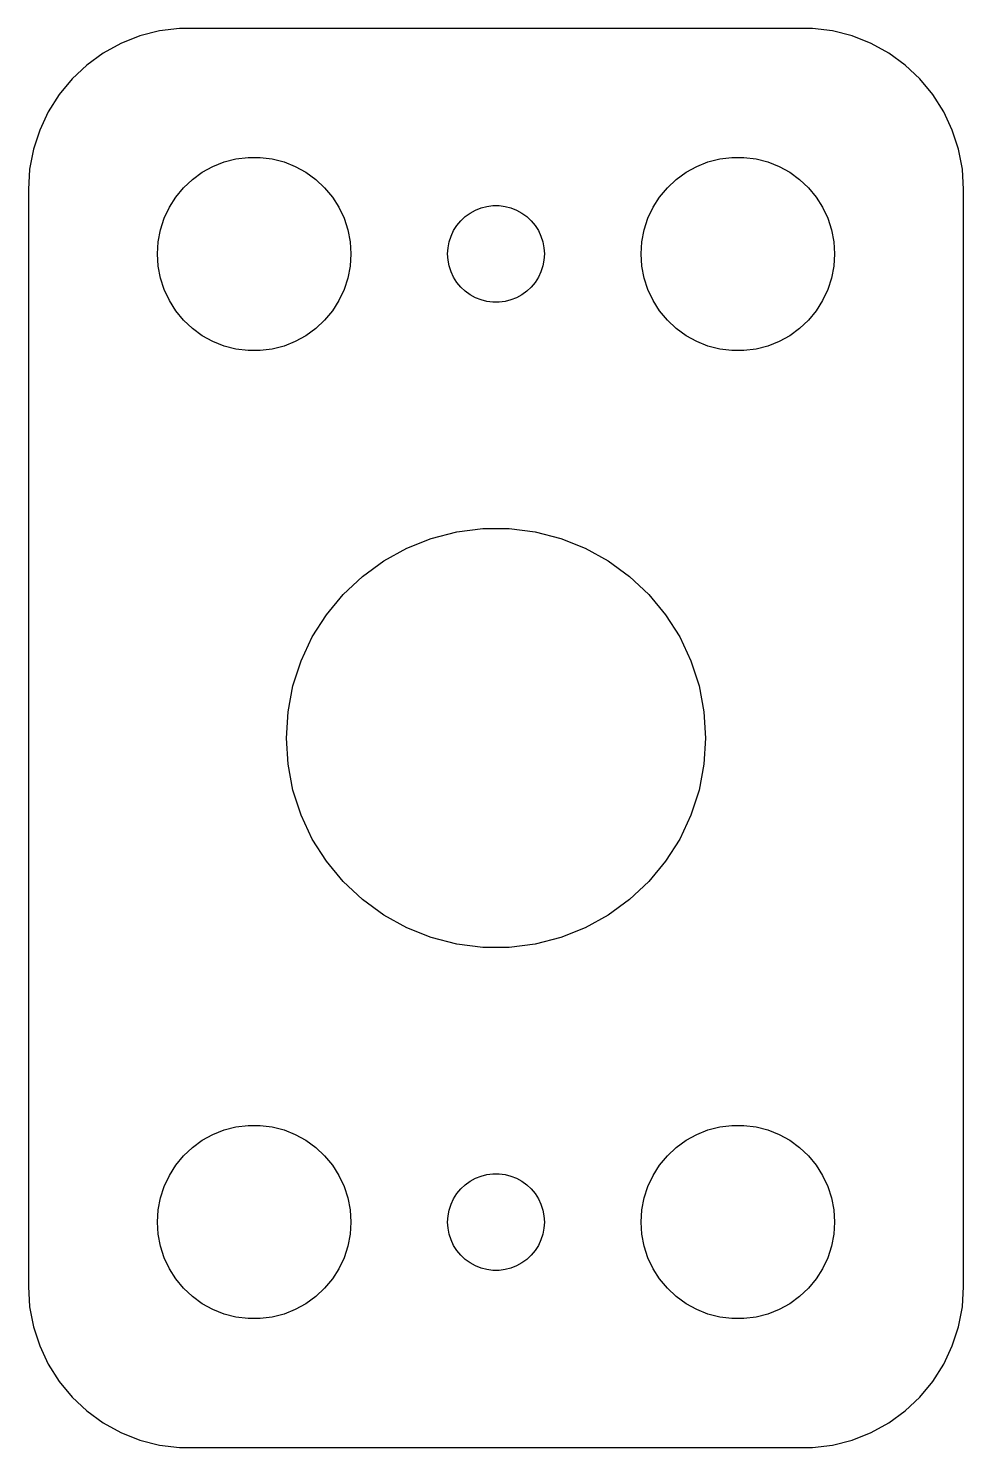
# Model space of a CAD drawing. Header units: metres. Extents: x -14.5 to 14.5, y 32 to 76.
import ezdxf

# ---------------------------------------------------------------- set-up
doc = ezdxf.new("R2010")
doc.units = ezdxf.units.M

msp = doc.modelspace()

# ---------------------------------------------------------------- linework, layer by layer
for p, q in [((-11.0451, 75.7553), (-11.6289, 75.5241)), ((-10.4369, 75.9114), (-11.0451, 75.7553)), ((-9.81395, 75.9901), (-10.4369, 75.9114)), ((9.81395, 75.9901), (-9.81395, 75.9901)), ((10.4369, 75.9114), (9.81395, 75.9901)), ((11.0451, 75.7553), (10.4369, 75.9114)), ((11.6289, 75.5241), (11.0451, 75.7553)), ((-12.1791, 75.2216), (-12.6871, 74.8526)), ((-11.6289, 75.5241), (-12.1791, 75.2216)), ((12.1791, 75.2216), (11.6289, 75.5241)), ((12.6871, 74.8526), (12.1791, 75.2216)), ((-12.6871, 74.8526), (-13.1448, 74.4227)), ((13.1448, 74.4227), (12.6871, 74.8526)), ((-13.1448, 74.4227), (-13.5451, 73.9389)), ((13.5451, 73.9389), (13.1448, 74.4227)), ((-13.5451, 73.9389), (-13.8815, 73.4088)), ((13.8815, 73.4088), (13.5451, 73.9389)), ((-13.8815, 73.4088), (-14.1489, 72.8406)), ((14.1489, 72.8406), (13.8815, 73.4088)), ((-14.1489, 72.8406), (-14.3429, 72.2434)), ((14.3429, 72.2434), (14.1489, 72.8406)), ((-14.3429, 72.2434), (-14.4606, 71.6267)), ((14.4606, 71.6267), (14.3429, 72.2434)), ((-9.10747, 71.533), (-8.77733, 71.7145)), ((-8.77733, 71.7145), (-8.42705, 71.8532)), ((-8.42705, 71.8532), (-8.06213, 71.9469)), ((-8.06213, 71.9469), (-7.68837, 71.9941)), ((-7.68837, 71.9941), (-7.31161, 71.9941)), ((-7.31161, 71.9941), (-6.93785, 71.9469)), ((-6.93785, 71.9469), (-6.57294, 71.8532)), ((-6.57294, 71.8532), (-6.22266, 71.7145)), ((-6.22266, 71.7145), (-5.89252, 71.533)), ((5.89252, 71.533), (6.22266, 71.7145)), ((6.22266, 71.7145), (6.57294, 71.8532)), ((6.57294, 71.8532), (6.93785, 71.9469)), ((6.93785, 71.9469), (7.31161, 71.9941)), ((7.31161, 71.9941), (7.68837, 71.9941)), ((7.68837, 71.9941), (8.06213, 71.9469)), ((8.06213, 71.9469), (8.42705, 71.8532)), ((8.42705, 71.8532), (8.77733, 71.7145)), ((8.77733, 71.7145), (9.10747, 71.533)), ((-14.4606, 71.6267), (-14.5, 71)), ((-9.6869, 71.0536), (-9.41226, 71.3115)), ((-9.41226, 71.3115), (-9.10747, 71.533)), ((-5.89252, 71.533), (-5.58772, 71.3115)), ((-5.58772, 71.3115), (-5.31308, 71.0536)), ((5.31308, 71.0536), (5.58772, 71.3115)), ((5.58772, 71.3115), (5.89252, 71.533)), ((9.10747, 71.533), (9.41226, 71.3115)), ((9.41226, 71.3115), (9.6869, 71.0536)), ((14.5, 71), (14.4606, 71.6267)), ((-14.5, 71), (-14.5, 37)), ((-9.92705, 70.7634), (-9.6869, 71.0536)), ((-5.31308, 71.0536), (-5.07294, 70.7634)), ((5.07294, 70.7634), (5.31308, 71.0536)), ((9.6869, 71.0536), (9.92705, 70.7634)), ((14.5, 37), (14.5, 71)), ((-10.2893, 70.1044), (-10.1289, 70.4453)), ((-10.1289, 70.4453), (-9.92705, 70.7634)), ((-5.07294, 70.7634), (-4.87108, 70.4453)), ((-4.87108, 70.4453), (-4.71066, 70.1044)), ((-0.638657, 70.3572), (-0.463516, 70.4266)), ((-0.463516, 70.4266), (-0.281067, 70.4734)), ((-0.281067, 70.4734), (-0.094177, 70.497)), ((-0.094177, 70.497), (0.094177, 70.497)), ((0.094177, 70.497), (0.281067, 70.4734)), ((0.281067, 70.4734), (0.463516, 70.4266)), ((0.463516, 70.4266), (0.638657, 70.3572)), ((4.71066, 70.1044), (4.87108, 70.4453)), ((4.87108, 70.4453), (5.07294, 70.7634)), ((9.92705, 70.7634), (10.1289, 70.4453)), ((10.1289, 70.4453), (10.2893, 70.1044)), ((-10.4057, 69.7461), (-10.2893, 70.1044)), ((-4.71066, 70.1044), (-4.59424, 69.7461)), ((-1.21352, 69.8817), (-1.09344, 70.0268)), ((-1.09344, 70.0268), (-0.956131, 70.1558)), ((-0.956131, 70.1558), (-0.803726, 70.2665)), ((-0.803726, 70.2665), (-0.638657, 70.3572)), ((0.638657, 70.3572), (0.803726, 70.2665)), ((0.803726, 70.2665), (0.956131, 70.1558)), ((0.956131, 70.1558), (1.09344, 70.0268)), ((1.09344, 70.0268), (1.21352, 69.8817)), ((4.59424, 69.7461), (4.71066, 70.1044)), ((10.2893, 70.1044), (10.4057, 69.7461)), ((-10.4763, 69.376), (-10.4057, 69.7461)), ((-4.59424, 69.7461), (-4.52365, 69.376)), ((-1.45287, 69.373), (-1.39465, 69.5522)), ((-1.39465, 69.5522), (-1.31445, 69.7226)), ((-1.31445, 69.7226), (-1.21352, 69.8817)), ((1.21352, 69.8817), (1.31445, 69.7226)), ((1.31445, 69.7226), (1.39465, 69.5522)), ((1.39465, 69.5522), (1.45287, 69.373)), ((4.52365, 69.376), (4.59424, 69.7461)), ((10.4057, 69.7461), (10.4763, 69.376)), ((-10.5, 69), (-10.4763, 69.376)), ((-4.52365, 69.376), (-4.5, 69)), ((-1.5, 69), (-1.48816, 69.188)), ((-1.48816, 69.188), (-1.45287, 69.373)), ((1.45287, 69.373), (1.48816, 69.188)), ((1.48816, 69.188), (1.5, 69)), ((4.5, 69), (4.52365, 69.376)), ((10.4763, 69.376), (10.5, 69)), ((-10.4763, 68.624), (-10.5, 69)), ((-10.4057, 68.2539), (-10.4763, 68.624)), ((-4.52365, 68.624), (-4.59424, 68.2539)), ((-4.5, 69), (-4.52365, 68.624)), ((-1.48816, 68.812), (-1.5, 69)), ((-1.45287, 68.627), (-1.48816, 68.812)), ((-1.39465, 68.4478), (-1.45287, 68.627)), ((1.45287, 68.627), (1.39465, 68.4478)), ((1.48816, 68.812), (1.45287, 68.627)), ((1.5, 69), (1.48816, 68.812)), ((4.52365, 68.624), (4.5, 69)), ((4.59424, 68.2539), (4.52365, 68.624)), ((10.4763, 68.624), (10.4057, 68.2539)), ((10.5, 69), (10.4763, 68.624)), ((-10.2893, 67.8956), (-10.4057, 68.2539)), ((-4.59424, 68.2539), (-4.71066, 67.8956)), ((-1.31445, 68.2774), (-1.39465, 68.4478)), ((-1.21352, 68.1183), (-1.31445, 68.2774)), ((1.31445, 68.2774), (1.21352, 68.1183)), ((1.39465, 68.4478), (1.31445, 68.2774)), ((4.71066, 67.8956), (4.59424, 68.2539)), ((10.4057, 68.2539), (10.2893, 67.8956)), ((-10.1289, 67.5547), (-10.2893, 67.8956)), ((-4.71066, 67.8956), (-4.87108, 67.5547)), ((-1.09344, 67.9732), (-1.21352, 68.1183)), ((-0.956131, 67.8442), (-1.09344, 67.9732)), ((-0.803726, 67.7335), (-0.956131, 67.8442)), ((-0.638657, 67.6427), (-0.803726, 67.7335)), ((0.803726, 67.7335), (0.638657, 67.6427)), ((0.956131, 67.8442), (0.803726, 67.7335)), ((1.09344, 67.9732), (0.956131, 67.8442)), ((1.21352, 68.1183), (1.09344, 67.9732)), ((4.87108, 67.5547), (4.71066, 67.8956)), ((10.2893, 67.8956), (10.1289, 67.5547)), ((-9.92705, 67.2366), (-10.1289, 67.5547)), ((-4.87108, 67.5547), (-5.07294, 67.2366)), ((-0.463516, 67.5734), (-0.638657, 67.6427)), ((-0.281067, 67.5266), (-0.463516, 67.5734)), ((-0.094177, 67.5029), (-0.281067, 67.5266)), ((0.094177, 67.5029), (-0.094177, 67.5029)), ((0.281067, 67.5266), (0.094177, 67.5029)), ((0.463516, 67.5734), (0.281067, 67.5266)), ((0.638657, 67.6427), (0.463516, 67.5734)), ((5.07294, 67.2366), (4.87108, 67.5547)), ((10.1289, 67.5547), (9.92705, 67.2366)), ((-9.6869, 66.9464), (-9.92705, 67.2366)), ((-9.41226, 66.6884), (-9.6869, 66.9464)), ((-5.31308, 66.9464), (-5.58772, 66.6884)), ((-5.07294, 67.2366), (-5.31308, 66.9464)), ((5.31308, 66.9464), (5.07294, 67.2366)), ((5.58772, 66.6884), (5.31308, 66.9464)), ((9.6869, 66.9464), (9.41226, 66.6884)), ((9.92705, 67.2366), (9.6869, 66.9464)), ((-9.10747, 66.467), (-9.41226, 66.6884)), ((-8.77733, 66.2855), (-9.10747, 66.467)), ((-5.89252, 66.467), (-6.22266, 66.2855)), ((-5.58772, 66.6884), (-5.89252, 66.467)), ((5.89252, 66.467), (5.58772, 66.6884)), ((6.22266, 66.2855), (5.89252, 66.467)), ((9.10747, 66.467), (8.77733, 66.2855)), ((9.41226, 66.6884), (9.10747, 66.467)), ((-8.42705, 66.1468), (-8.77733, 66.2855)), ((-8.06213, 66.0531), (-8.42705, 66.1468)), ((-7.68837, 66.0059), (-8.06213, 66.0531)), ((-7.31161, 66.0059), (-7.68837, 66.0059)), ((-6.93785, 66.0531), (-7.31161, 66.0059)), ((-6.57294, 66.1468), (-6.93785, 66.0531)), ((-6.22266, 66.2855), (-6.57294, 66.1468)), ((6.57294, 66.1468), (6.22266, 66.2855)), ((6.93785, 66.0531), (6.57294, 66.1468)), ((7.31161, 66.0059), (6.93785, 66.0531)), ((7.68837, 66.0059), (7.31161, 66.0059)), ((8.06213, 66.0531), (7.68837, 66.0059)), ((8.42705, 66.1468), (8.06213, 66.0531)), ((8.77733, 66.2855), (8.42705, 66.1468)), ((-2.00861, 60.1819), (-1.21797, 60.3849)), ((-1.21797, 60.3849), (-0.408127, 60.4872)), ((-0.408127, 60.4872), (0.408127, 60.4872)), ((0.408127, 60.4872), (1.21797, 60.3849)), ((1.21797, 60.3849), (2.00861, 60.1819)), ((-3.48286, 59.4881), (-2.76756, 59.8814)), ((-2.76756, 59.8814), (-2.00861, 60.1819)), ((2.00861, 60.1819), (2.76756, 59.8814)), ((2.76756, 59.8814), (3.48286, 59.4881)), ((-4.14325, 59.0083), (-3.48286, 59.4881)), ((3.48286, 59.4881), (4.14325, 59.0083)), ((-4.73828, 58.4496), (-4.14325, 59.0083)), ((4.14325, 59.0083), (4.73828, 58.4496)), ((-5.25861, 57.8206), (-4.73828, 58.4496)), ((4.73828, 58.4496), (5.25861, 57.8206)), ((-5.69598, 57.1314), (-5.25861, 57.8206)), ((5.25861, 57.8206), (5.69598, 57.1314)), ((-6.04353, 56.3928), (-5.69598, 57.1314)), ((5.69598, 57.1314), (6.04353, 56.3928)), ((-6.29578, 55.6165), (-6.04353, 56.3928)), ((6.04353, 56.3928), (6.29578, 55.6165)), ((-6.44873, 54.8147), (-6.29578, 55.6165)), ((6.29578, 55.6165), (6.44873, 54.8147)), ((-6.5, 54), (-6.44873, 54.8147)), ((6.44873, 54.8147), (6.5, 54)), ((-6.44873, 53.1853), (-6.5, 54)), ((6.5, 54), (6.44873, 53.1853)), ((-6.29578, 52.3835), (-6.44873, 53.1853)), ((6.44873, 53.1853), (6.29578, 52.3835)), ((-6.04353, 51.6072), (-6.29578, 52.3835)), ((6.29578, 52.3835), (6.04353, 51.6072)), ((-5.69598, 50.8686), (-6.04353, 51.6072)), ((6.04353, 51.6072), (5.69598, 50.8686)), ((-5.25861, 50.1794), (-5.69598, 50.8686)), ((5.69598, 50.8686), (5.25861, 50.1794)), ((-4.73828, 49.5504), (-5.25861, 50.1794)), ((5.25861, 50.1794), (4.73828, 49.5504)), ((-4.14325, 48.9917), (-4.73828, 49.5504)), ((4.73828, 49.5504), (4.14325, 48.9917)), ((-3.48286, 48.5119), (-4.14325, 48.9917)), ((4.14325, 48.9917), (3.48286, 48.5119)), ((-2.76756, 48.1186), (-3.48286, 48.5119)), ((3.48286, 48.5119), (2.76756, 48.1186)), ((-2.00861, 47.8181), (-2.76756, 48.1186)), ((2.76756, 48.1186), (2.00861, 47.8181)), ((-1.21797, 47.6151), (-2.00861, 47.8181)), ((-0.408127, 47.5128), (-1.21797, 47.6151)), ((0.408127, 47.5128), (-0.408127, 47.5128)), ((1.21797, 47.6151), (0.408127, 47.5128)), ((2.00861, 47.8181), (1.21797, 47.6151)), ((-8.77733, 41.7145), (-8.42705, 41.8532)), ((-8.42705, 41.8532), (-8.06213, 41.9469)), ((-8.06213, 41.9469), (-7.68837, 41.9941)), ((-7.68837, 41.9941), (-7.31161, 41.9941)), ((-7.31161, 41.9941), (-6.93785, 41.9469)), ((-6.93785, 41.9469), (-6.57294, 41.8532)), ((-6.57294, 41.8532), (-6.22266, 41.7145)), ((6.22266, 41.7145), (6.57294, 41.8532)), ((6.57294, 41.8532), (6.93785, 41.9469)), ((6.93785, 41.9469), (7.31161, 41.9941)), ((7.31161, 41.9941), (7.68837, 41.9941)), ((7.68837, 41.9941), (8.06213, 41.9469)), ((8.06213, 41.9469), (8.42705, 41.8532)), ((8.42705, 41.8532), (8.77733, 41.7145)), ((-9.41226, 41.3116), (-9.10747, 41.533)), ((-9.10747, 41.533), (-8.77733, 41.7145)), ((-6.22266, 41.7145), (-5.89252, 41.533)), ((-5.89252, 41.533), (-5.58772, 41.3116)), ((5.58772, 41.3116), (5.89252, 41.533)), ((5.89252, 41.533), (6.22266, 41.7145)), ((8.77733, 41.7145), (9.10747, 41.533)), ((9.10747, 41.533), (9.41226, 41.3116)), ((-9.92705, 40.7634), (-9.6869, 41.0536)), ((-9.6869, 41.0536), (-9.41226, 41.3116)), ((-5.58772, 41.3116), (-5.31308, 41.0536)), ((-5.31308, 41.0536), (-5.07294, 40.7634)), ((5.07294, 40.7634), (5.31308, 41.0536)), ((5.31308, 41.0536), (5.58772, 41.3116)), ((9.41226, 41.3116), (9.6869, 41.0536)), ((9.6869, 41.0536), (9.92705, 40.7634)), ((-10.1289, 40.4453), (-9.92705, 40.7634)), ((-5.07294, 40.7634), (-4.87108, 40.4453)), ((-0.463516, 40.4266), (-0.281067, 40.4734)), ((-0.281067, 40.4734), (-0.094177, 40.4971)), ((-0.094177, 40.4971), (0.094177, 40.4971)), ((0.094177, 40.4971), (0.281067, 40.4734)), ((0.281067, 40.4734), (0.463516, 40.4266)), ((4.87108, 40.4453), (5.07294, 40.7634)), ((9.92705, 40.7634), (10.1289, 40.4453)), ((-10.4057, 39.7461), (-10.2893, 40.1044)), ((-10.2893, 40.1044), (-10.1289, 40.4453)), ((-4.87108, 40.4453), (-4.71066, 40.1044)), ((-4.71066, 40.1044), (-4.59424, 39.7461)), ((-1.21352, 39.8817), (-1.09344, 40.0268)), ((-1.09344, 40.0268), (-0.956131, 40.1558)), ((-0.956131, 40.1558), (-0.803726, 40.2665)), ((-0.803726, 40.2665), (-0.638657, 40.3573)), ((-0.638657, 40.3573), (-0.463516, 40.4266)), ((0.463516, 40.4266), (0.638657, 40.3573)), ((0.638657, 40.3573), (0.803726, 40.2665)), ((0.803726, 40.2665), (0.956131, 40.1558)), ((0.956131, 40.1558), (1.09344, 40.0268)), ((1.09344, 40.0268), (1.21352, 39.8817)), ((4.59424, 39.7461), (4.71066, 40.1044)), ((4.71066, 40.1044), (4.87108, 40.4453)), ((10.1289, 40.4453), (10.2893, 40.1044)), ((10.2893, 40.1044), (10.4057, 39.7461)), ((-10.4763, 39.376), (-10.4057, 39.7461)), ((-4.59424, 39.7461), (-4.52365, 39.376)), ((-1.39465, 39.5522), (-1.31445, 39.7226)), ((-1.31445, 39.7226), (-1.21352, 39.8817)), ((1.21352, 39.8817), (1.31445, 39.7226)), ((1.31445, 39.7226), (1.39465, 39.5522)), ((4.52365, 39.376), (4.59424, 39.7461)), ((10.4057, 39.7461), (10.4763, 39.376)), ((-10.5, 39), (-10.4763, 39.376)), ((-4.52365, 39.376), (-4.5, 39)), ((-1.5, 39), (-1.48816, 39.188)), ((-1.48816, 39.188), (-1.45287, 39.373)), ((-1.45287, 39.373), (-1.39465, 39.5522)), ((1.39465, 39.5522), (1.45287, 39.373)), ((1.45287, 39.373), (1.48816, 39.188)), ((1.48816, 39.188), (1.5, 39)), ((4.5, 39), (4.52365, 39.376)), ((10.4763, 39.376), (10.5, 39)), ((-10.4763, 38.624), (-10.5, 39)), ((-4.5, 39), (-4.52365, 38.624)), ((-1.48816, 38.812), (-1.5, 39)), ((-1.45287, 38.627), (-1.48816, 38.812)), ((1.48816, 38.812), (1.45287, 38.627)), ((1.5, 39), (1.48816, 38.812)), ((4.52365, 38.624), (4.5, 39)), ((10.5, 39), (10.4763, 38.624)), ((-10.4057, 38.2539), (-10.4763, 38.624)), ((-4.52365, 38.624), (-4.59424, 38.2539)), ((-1.39465, 38.4478), (-1.45287, 38.627)), ((-1.31445, 38.2774), (-1.39465, 38.4478)), ((-1.21352, 38.1183), (-1.31445, 38.2774)), ((1.31445, 38.2774), (1.21352, 38.1183)), ((1.39465, 38.4478), (1.31445, 38.2774)), ((1.45287, 38.627), (1.39465, 38.4478)), ((4.59424, 38.2539), (4.52365, 38.624)), ((10.4763, 38.624), (10.4057, 38.2539)), ((-10.2893, 37.8956), (-10.4057, 38.2539)), ((-10.1289, 37.5547), (-10.2893, 37.8956)), ((-4.71066, 37.8956), (-4.87108, 37.5547)), ((-4.59424, 38.2539), (-4.71066, 37.8956)), ((-1.09344, 37.9732), (-1.21352, 38.1183)), ((-0.956131, 37.8442), (-1.09344, 37.9732)), ((-0.803726, 37.7335), (-0.956131, 37.8442)), ((0.956131, 37.8442), (0.803726, 37.7335)), ((1.09344, 37.9732), (0.956131, 37.8442)), ((1.21352, 38.1183), (1.09344, 37.9732)), ((4.71066, 37.8956), (4.59424, 38.2539)), ((4.87108, 37.5547), (4.71066, 37.8956)), ((10.2893, 37.8956), (10.1289, 37.5547)), ((10.4057, 38.2539), (10.2893, 37.8956)), ((-9.92705, 37.2366), (-10.1289, 37.5547)), ((-4.87108, 37.5547), (-5.07294, 37.2366)), ((-0.638657, 37.6428), (-0.803726, 37.7335)), ((-0.463516, 37.5734), (-0.638657, 37.6428)), ((-0.281067, 37.5266), (-0.463516, 37.5734)), ((-0.094177, 37.503), (-0.281067, 37.5266)), ((0.094177, 37.503), (-0.094177, 37.503)), ((0.281067, 37.5266), (0.094177, 37.503)), ((0.463516, 37.5734), (0.281067, 37.5266)), ((0.638657, 37.6428), (0.463516, 37.5734)), ((0.803726, 37.7335), (0.638657, 37.6428)), ((5.07294, 37.2366), (4.87108, 37.5547)), ((10.1289, 37.5547), (9.92705, 37.2366)), ((-14.5, 37), (-14.4606, 36.3733)), ((-9.6869, 36.9464), (-9.92705, 37.2366)), ((-9.41226, 36.6885), (-9.6869, 36.9464)), ((-5.31308, 36.9464), (-5.58772, 36.6885)), ((-5.07294, 37.2366), (-5.31308, 36.9464)), ((5.31308, 36.9464), (5.07294, 37.2366)), ((5.58772, 36.6885), (5.31308, 36.9464)), ((9.6869, 36.9464), (9.41226, 36.6885)), ((9.92705, 37.2366), (9.6869, 36.9464)), ((14.4606, 36.3733), (14.5, 37)), ((-9.10747, 36.467), (-9.41226, 36.6885)), ((-5.58772, 36.6885), (-5.89252, 36.467)), ((5.89252, 36.467), (5.58772, 36.6885)), ((9.41226, 36.6885), (9.10747, 36.467)), ((-14.4606, 36.3733), (-14.3429, 35.7566)), ((-8.77733, 36.2855), (-9.10747, 36.467)), ((-8.42705, 36.1468), (-8.77733, 36.2855)), ((-8.06213, 36.0531), (-8.42705, 36.1468)), ((-6.57294, 36.1468), (-6.93785, 36.0531)), ((-6.22266, 36.2855), (-6.57294, 36.1468)), ((-5.89252, 36.467), (-6.22266, 36.2855)), ((6.22266, 36.2855), (5.89252, 36.467)), ((6.57294, 36.1468), (6.22266, 36.2855)), ((6.93785, 36.0531), (6.57294, 36.1468)), ((8.42705, 36.1468), (8.06213, 36.0531)), ((8.77733, 36.2855), (8.42705, 36.1468)), ((9.10747, 36.467), (8.77733, 36.2855)), ((14.3429, 35.7566), (14.4606, 36.3733)), ((-14.3429, 35.7566), (-14.1489, 35.1594)), ((-7.68837, 36.0059), (-8.06213, 36.0531)), ((-7.31161, 36.0059), (-7.68837, 36.0059)), ((-6.93785, 36.0531), (-7.31161, 36.0059)), ((7.31161, 36.0059), (6.93785, 36.0531)), ((7.68837, 36.0059), (7.31161, 36.0059)), ((8.06213, 36.0531), (7.68837, 36.0059)), ((14.1489, 35.1594), (14.3429, 35.7566)), ((-14.1489, 35.1594), (-13.8815, 34.5912)), ((13.8815, 34.5912), (14.1489, 35.1594)), ((-13.8815, 34.5912), (-13.5451, 34.0611)), ((13.5451, 34.0611), (13.8815, 34.5912)), ((-13.5451, 34.0611), (-13.1448, 33.5773)), ((13.1448, 33.5773), (13.5451, 34.0611)), ((-13.1448, 33.5773), (-12.6871, 33.1474)), ((12.6871, 33.1474), (13.1448, 33.5773)), ((-12.6871, 33.1474), (-12.1791, 32.7784)), ((12.1791, 32.7784), (12.6871, 33.1474)), ((-12.1791, 32.7784), (-11.6289, 32.4759)), ((11.6289, 32.4759), (12.1791, 32.7784)), ((-11.6289, 32.4759), (-11.0451, 32.2447)), ((-11.0451, 32.2447), (-10.4369, 32.0886)), ((10.4369, 32.0886), (11.0451, 32.2447)), ((11.0451, 32.2447), (11.6289, 32.4759)), ((-10.4369, 32.0886), (-9.81395, 32.0099)), ((-9.81395, 32.0099), (9.81395, 32.0099)), ((9.81395, 32.0099), (10.4369, 32.0886))]:
    msp.add_line(p, q)

doc.saveas('drawing.dxf')
